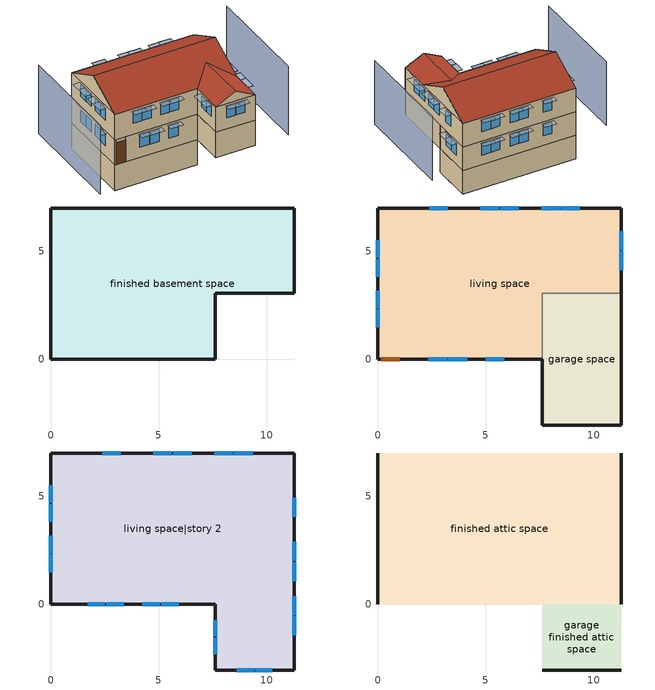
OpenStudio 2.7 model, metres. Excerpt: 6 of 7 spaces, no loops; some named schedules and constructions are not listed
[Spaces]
finished basement space
 floor foundation (FloorFndGrndFinB): 0,0 0,7.01 11.28,7.01 11.28,3.05 7.62,3.05 7.62,0 z-2.44
 wall foundation (WallFndGrndFinB): 0,7.01 0,0 7.62,0 7.62,3.05 11.28,3.05 11.28,7.01 0,7.01 z-2.44:0
garage space
 floor foundation (FloorFndGrndUnfinSlab): 7.62,-3.05 7.62,3.05 11.28,3.05 11.28,-3.05 z0
 wall outside (WallExtUninsUnfin): 7.62,0 7.62,-3.05 11.28,-3.05 11.28,3.05 z0:2.44
 wall to living space (WallIntFinInsUnfin Reversed): 11.28,3.05 7.62,3.05 7.62,0 z0:2.44
living space
 floor to finished basement space (FloorFinUninsFin): 0,0 0,7.01 11.28,7.01 11.28,3.05 7.62,3.05 7.62,0 z0
 wall outside (WallExtInsFin): 11.28,3.05 11.28,7.01 0,7.01 0,0 0.13,0 1.05,0 7.62,0 z0:2.44
 window (WindowConstruction): 2.34,0 3.21,0 / 3.27,0 4.14,0 / 5,0 5.86,0 / 9.35,7.01 8.49,7.01 / 8.43,7.01 7.57,7.01 / 6.53,7.01 5.67,7.01 / 5.61,7.01 4.75,7.01 / 3.25,7.01 2.39,7.01 z0.98:2.13; 0,5.52 0,4.7 / 0,4.64 0,3.83 / 0,3.18 0,2.37 / 0,2.31 0,1.49 z1.05:2.13; 11.28,4.12 11.28,5 / 11.28,5.06 11.28,5.94 z0.96:2.13
 door (Door): 0.15,0 1.02,0 z0:2.13
living space|story 2
 floor to garage space (FloorFinInsUnfin): 11.28,3.05 11.28,-3.05 7.62,-3.05 7.62,3.05 z2.44
 floor to living space (FloorFinUninsFin): 11.28,7.01 11.28,3.05 7.62,3.05 7.62,0 0,0 0,7.01 z2.44
 wall outside (WallExtInsFin): 0,7.01 0,0 7.62,0 7.62,-3.05 11.28,-3.05 11.28,7.01 0,7.01 z2.44:4.88
 window (WindowConstruction): 1.7,0 2.51,0 / 2.57,0 3.38,0 / 4.24,0 5.05,0 / 5.11,0 5.92,0 / 0,5.52 0,4.7 / 0,4.64 0,3.83 / 0,3.18 0,2.37 / 0,2.31 0,1.49 z3.49:4.57; 8.62,-3.05 9.42,-3.05 / 9.48,-3.05 10.27,-3.05 z3.51:4.57; 9.35,7.01 8.49,7.01 / 8.43,7.01 7.57,7.01 / 6.53,7.01 5.67,7.01 / 5.61,7.01 4.75,7.01 / 3.25,7.01 2.39,7.01 z3.42:4.57; 7.62,-0.73 7.62,-1.49 / 7.62,-1.55 7.62,-2.31 z3.56:4.57; 11.28,-1.45 11.28,-0.56 / 11.28,-0.5 11.28,0.38 / 11.28,1.07 11.28,1.95 / 11.28,2.01 11.28,2.9 / 11.28,4.05 11.28,4.94 z3.39:4.57
finished attic space
 floor to living space|story 2 (FloorFinUninsFin): 11.28,7.01 11.28,0 0,0 0,7.01 z4.88
 wall outside (WallExtInsFin): 0,3.51,6.63 0,7.01,4.88 0,0,4.88; 11.28,3.51,6.63 11.28,0,4.88 11.28,7.01,4.88
 roof outside (RoofFinInsExt): 0,3.51,6.63 11.28,3.51,6.63 11.28,7.01,4.88 0,7.01,4.88; 0,3.51,6.63 0,0,4.88 7.62,0,4.88 9.45,1.83,5.79 11.28,0,4.88 11.28,3.51,6.63
garage finished attic space
 floor to living space|story 2 (FloorFinUninsFin): 7.62,-3.05 7.62,0 11.28,0 11.28,-3.05 z4.88
 wall outside (WallExtInsFin): 7.62,-3.05,4.88 11.28,-3.05,4.88 9.45,-3.05,5.79
 roof outside (RoofFinInsExt): 7.62,0,4.88 7.62,-3.05,4.88 9.45,-3.05,5.79 9.45,1.83,5.79; 11.28,0,4.88 9.45,1.83,5.79 9.45,-3.05,5.79 11.28,-3.05,4.88
shading: -3.05,7.01 -3.05,-3.05 / 14.33,-3.05 14.33,7.01 z0:6.63; 6.07,0 4.96,0 4.96,-0.61 6.07,-0.61 z4.72; 0,3.68 0,4.8 -0.61,4.8 -0.61,3.68 z4.72; 4.29,0 3.12,0 3.12,-0.61 4.29,-0.61 z2.29; 3.36,0 2.19,0 2.19,-0.61 3.36,-0.61 z2.29; 6.02,0 4.84,0 4.84,-0.61 6.02,-0.61 z2.29; 2.66,0 1.55,0 1.55,-0.61 2.66,-0.61 z4.72; 9.57,-3.05 8.47,-3.05 8.47,-3.66 9.57,-3.66 z4.72; 5.2,0 4.09,0 4.09,-0.61 5.2,-0.61 z4.72; 3.53,0 2.42,0 2.42,-0.61 3.53,-0.61 z4.72; 10.43,-3.05 9.33,-3.05 9.33,-3.66 10.43,-3.66 z4.72; 7.62,-1.65 7.62,-0.58 7.01,-0.58 7.01,-1.65 z4.72; 4.59,7.01 5.76,7.01 5.76,7.62 4.59,7.62 z2.29; 8.34,7.01 9.5,7.01 9.5,7.62 8.34,7.62 z2.29; 7.41,7.01 8.58,7.01 8.58,7.62 7.41,7.62 z2.29; 5.52,7.01 6.68,7.01 6.68,7.62 5.52,7.62 z2.29; 0,1.34 0,2.46 -0.61,2.46 -0.61,1.34 z4.72; 2.24,7.01 3.4,7.01 3.4,7.62 2.24,7.62 z2.29; 11.28,6.09 11.28,4.91 11.89,4.91 11.89,6.09 z2.29; 8.34,7.01 9.5,7.01 9.5,7.62 8.34,7.62 z4.72; 7.41,7.01 8.58,7.01 8.58,7.62 7.41,7.62 z4.72; 11.28,5.09 11.28,3.9 11.89,3.9 11.89,5.09 z4.72; 2.24,7.01 3.4,7.01 3.4,7.62 2.24,7.62 z4.72; 5.52,7.01 6.68,7.01 6.68,7.62 5.52,7.62 z4.72; 4.59,7.01 5.76,7.01 5.76,7.62 4.59,7.62 z4.72; 0,4.55 0,5.67 -0.61,5.67 -0.61,4.55 z2.29; 0,3.68 0,4.8 -0.61,4.8 -0.61,3.68 z2.29; 0,2.21 0,3.33 -0.61,3.33 -0.61,2.21 z2.29; 0,1.34 0,2.46 -0.61,2.46 -0.61,1.34 z2.29; 0,4.55 0,5.67 -0.61,5.67 -0.61,4.55 z4.72; 0,2.21 0,3.33 -0.61,3.33 -0.61,2.21 z4.72; 7.62,-2.47 7.62,-1.4 7.01,-1.4 7.01,-2.47 z4.72; 11.28,5.15 11.28,3.97 11.89,3.97 11.89,5.15 z2.29; 11.28,-0.41 11.28,-1.6 11.89,-1.6 11.89,-0.41 z4.72; 11.28,0.53 11.28,-0.66 11.89,-0.66 11.89,0.53 z4.72; 11.28,2.1 11.28,0.91 11.89,0.91 11.89,2.1 z4.72; 11.28,3.05 11.28,1.86 11.89,1.86 11.89,3.05 z4.72
[Building]
Building 1: North Axis {deg}=22.5; Standards Number of Stories=4; Standards Number of Above Ground Stories=3; Standards Building Type=singlefamilydetached; Standards Number of Living Units=1
[Site]
Denver Intl Ap_CO_USA: Latitude {deg}=39.83; Longitude {deg}=-104.65; Time Zone {hr}=-7; Elevation {m}=1650; Terrain=Suburbs
[ClimateZones]
Climate Zone Institution Name 2=Building America; Climate Zone Document Year 2=0; Climate Zone Value 2=Cold
[Site:WaterMainsTemperature]
Calculation Method=Correlation; Annual Average Outdoor Air Temperature {C}=10.8753; Maximum Difference In Monthly Average Outdoor Air Temperatures {deltaC}=23.1524
[Site:GroundTemperature:Deep]
10.8753, 10.8753, 10.8753, 10.8753, 10.8753, 10.8753, 10.8753, 10.8753, 10.8753, 10.8753, 10.8753, 10.8753
[Material] Roughness=Rough
Name | Thickness {m} | Conductivity {W/m-K} | Density {kg/m3} | Specific Heat {J/kg-K} | Thermal Absorptance | Solar Absorptance | Visible Absorptance
Asphalt Shingles, Medium | 0.009525 | 0.162714 | 1121.4 | 1465.45 | 0.91 | 0.85 | 0.85
RoofSheathing | 0.01905 | 0.115458 | 512.64 | 1214.23
RoofIns | 0.23495 | 0.0475588 | 78.34581 | 1123.46
Drywall 0.5 in. | 0.0127 | 0.160291 | 801 | 837.4 | 0.9 | 0.5 | 0.1
FoundationIntVertIns | 0.00233153 | 0.029427 | 32.04 | 1214.23
FoundationExtVertIns | 0.051816 | 0.029427 | 32.04 | 1214.23
Concrete 8.0 in. | 0.2032 | 1.31141 | 2242.8 | 837.4 | 0.9
Concrete 4.0 in. | 0.1016 | 1.31141 | 2242.8 | 837.4 | 0.9
FloorIns | 0.1397 | 0.0489548 | 106.365 | 1151.69
Wood Floor | 0.015875 | 0.115458 | 544.68 | 1214.23
Floor Covering | 0.0127 | 0.0433444 | 54.468 | 1339.84 | 0.9 | 0.9
FloorFinStudAndAirFloor | 0.1397 | 0.557395 | 67.691 | 1210.98
Vinyl, Light | 0.009525 | 0.089435 | 177.822 | 1046.75 | 0.9 | 0.3 | 0.3
WallSheathing | 0.0127 | 0.115458 | 512.64 | 1214.23
WallStudAndCavity | 0.0889 | 0.054245 | 162.403 | 1178.92
WallStudAndCavity 1 | 0.0889 | 0.0548529 | 162.403 | 1178.92
WallStudAndCavity 2 | 0.0889 | 0.393744 | 83.0341 | 1211.67
DoorMaterial | 0.04445 | 0.0612267 | 512.64 | 1214.23
[Construction]
RoofFinInsExt: Asphalt Shingles, Medium, RoofSheathing, RoofIns, Drywall 0.5 in.
WallFndGrndFinB: Concrete 8.0 in.
FloorFndGrndFinB; FloorFndGrndUnfinSlab: Concrete 4.0 in.
FootingConstruction: FootingMaterial
FloorFinInsUnfin: FloorIns, RoofSheathing, Wood Floor, Floor Covering
FloorFinUninsFin: Drywall 0.5 in., FloorFinStudAndAirFloor, RoofSheathing, Wood Floor, Floor Covering
WallExtInsFin: Vinyl, Light, WallSheathing, WallStudAndCavity, Drywall 0.5 in.
WallIntFinInsUnfin Reversed: WallStudAndCavity 1, WallSheathing
WallExtUninsUnfin: Vinyl, Light, WallSheathing, WallStudAndCavity 2
WindowConstruction: WindowMaterial
Door: DoorMaterial
[WindowMaterial:Shade]
CoolingShade: Solar Transmittance=0.999; Solar Reflectance=0.00099; Visible Transmittance=0.999; Visible Reflectance=0.00099; Thermal Hemispherical Emissivity=1e-005; Thermal Transmittance=0.999; Thickness {m}=0.0001; Conductivity {W/m-K}=10000; Shade to Glass Distance {m}=0.001; Top Opening Multiplier=0; Bottom Opening Multiplier=0; Left-Side Opening Multiplier=0; Right-Side Opening Multiplier=0; Airflow Permeability=0
[WindowMaterial:SimpleGlazingSystem]
WindowMaterial: U-Factor {W/m2-K}=2.10086; Solar Heat Gain Coefficient=0.21
[ThermalZone] Use Ideal Air Loads=No
living zone: Thermostat=living zone temperature setpoint
garage zone: 
finished basement zone: Thermostat=finished basement zone temperature setpoint
res ds_1 ret air zone: Volume {m3}=6.86783
[Space]
Name | Space Type | Thermal Zone | Building Unit
garage space | Space Type 1 | garage zone
living space; living space|story 2; finished attic space; garage finished attic space | Space Type 2 | living zone | unit 1
finished basement space | Space Type 3 | finished basement zone | unit 1
res ds_1 ret air space |  | res ds_1 ret air zone
[SpaceType]
Name | Standards Space Type
Space Type 1 | garage
Space Type 2 | living
Space Type 3 | finished basement
[BuildingUnit]
unit 1: Building Unit Type=Residential
[People:Definition] Number of People Calculation Method=People; Fraction Radiant=0.319734; Sensible Heat Fraction=0.573; Carbon Dioxide Generation Rate {m3/s-W}=0; Enable ASHRAE 55 Comfort Warnings=No; Mean Radiant Temperature Calculation Type=ZoneAveraged
Name | Number of People {people}
residential occupants|finished attic space | 0.66
residential occupants|living space; residential occupants|finished basement space | 0.566933
residential occupants|living space|story 2 | 0.753067
residential occupants|garage finished attic space | 0.093067
[People] Number of People Schedule=residential occupants schedule; Activity Level Schedule=Schedule Ruleset 1; Multiplier=1
Name | People Definition | Space or SpaceType
residential occupants|finished attic space | residential occupants|finished attic space | finished attic space
residential occupants|living space | residential occupants|living space | living space
residential occupants|living space|story 2 | residential occupants|living space|story 2 | living space|story 2
residential occupants|finished basement space | residential occupants|finished basement space | finished basement space
residential occupants|garage finished attic space | residential occupants|garage finished attic space | garage finished attic space
[Foundation:Kiva] Wall Height Above Grade {m}=0.2032; Wall Depth Below Slab {m}=0.2032
Name | Interior Vertical Insulation Material | Interior Vertical Insulation Depth {m} | Exterior Vertical Insulation Material | Exterior Vertical Insulation Depth {m} | Footing Wall Construction
Foundation Kiva 1 | FoundationIntVertIns | 2.4384 | FoundationExtVertIns | 2.4384
Foundation Kiva 2 |  |  |  |  | FootingConstruction
[Foundation:Kiva:Settings]
Soil Conductivity {W/m-K}=1.731; Soil Density {kg/m3}=1842.3; Soil Specific Heat {J/kg-K}=418.7; Ground Solar Absorptivity=0.9; Ground Thermal Absorptivity=0.9; Ground Surface Roughness {m}=0.03; Far-Field Width {m}=40; Deep-Ground Boundary Condition=ZeroFlux; Deep-Ground Depth {m}=40; Minimum Cell Dimension {m}=0.02; Maximum Cell Growth Coefficient=1.5; Simulation Timestep=Hourly
[SurfaceProperty:ExposedFoundationPerimeter] Exposed Perimeter Calculation Method=TotalExposedPerimeter
Name | Total Exposed Perimeter {m}
Surface 28 | 29.8704
Surface 1 | 12.8016
[InternalMass:Definition] Design Level Calculation Method=SurfaceArea
Name | Construction | Surface Area {m2}
finished attic space Partition | WallIntFinUninsFin | 79.0605
living space Partition; finished basement space Partition | WallIntFinUninsFin | 67.9121
living space|story 2 Partition | WallIntFinUninsFin | 90.2089
garage finished attic space Partition | WallIntFinUninsFin | 11.1484
residential furniture mass garage space | residential furniture construction garage space | 2.22967
residential furniture mass finished attic space | residential furniture construction finished attic space | 31.6242
residential furniture mass living space | residential furniture construction living space | 27.1648
residential furniture mass finished basement space | residential furniture construction finished basement space | 27.1648
residential furniture mass living space|story 2 | residential furniture construction living space|story 2 | 36.0835
residential furniture mass garage finished attic space | residential furniture construction garage finished attic space | 4.45935
[InternalMass] Multiplier=1
Name | Internal Mass Definition | Space or SpaceType
finished attic space Partition | finished attic space Partition | finished attic space
living space Partition | living space Partition | living space
finished basement space Partition | finished basement space Partition | finished basement space
living space|story 2 Partition | living space|story 2 Partition | living space|story 2
garage finished attic space Partition | garage finished attic space Partition | garage finished attic space
residential furniture mass garage space | residential furniture mass garage space | garage space
residential furniture mass finished attic space | residential furniture mass finished attic space | finished attic space
residential furniture mass living space | residential furniture mass living space | living space
residential furniture mass finished basement space | residential furniture mass finished basement space | finished basement space
residential furniture mass living space|story 2 | residential furniture mass living space|story 2 | living space|story 2
residential furniture mass garage finished attic space | residential furniture mass garage finished attic space | garage finished attic space
[ShadingControl]
WindowShadingControl: Shading Type=InteriorShade; Shading Device Material=CoolingShade; Shading Control Type=OnIfScheduleAllows; Schedule=Window shading schedule; Shading Control Is Scheduled=Yes
[WaterUse:Equipment:Definition]
Name | Peak Flow Rate {m3/s} | Target Temperature Schedule
residential shower | 0.000274695 | residential shower temperature schedule
residential sink | 0.000212399 | residential sink temperature schedule
residential bath | 0.000429619 | residential bath temperature schedule
residential dishwasher | 6.66818e-05 | residential dishwasher temperature schedule
[OtherEquipment:Definition] Design Level Calculation Method=EquipmentLevel
Name | Design Level {W} | Fraction Latent | Fraction Radiant | Fraction Lost
residential shower | 7899.46 | 0.487197 | 0 | 0
residential sink | 2132.88 | 0.312222 | 0 | 0
residential bath | 6337.27 | 0 | 0 | 0
residential hot water distribution | 99.0622 | 0 | 0 | 0
residential range gas | 375.952 | 0.2 | 0.18 | 0.5
residential clothes dryer gas | 195712 | 0.05 | 0.06 | 0.85
res ds_1 sup s lk to lv equip; res ds_1 sup lat lk to lv equip; res ds_1 sup d cn to lv equip; res ds_1 sup d cn to ah equip; res ds_1 ret d cn to pl equip; res ds_1 ret d cn to ah equip; res ds_1 sup s lk to ah equip; res ds_1 sup lat lk to ah equip; res ds_1 ret s lk equip; res ds_1 ret lat lk equip | 0
[OtherEquipment]
Name | Other Equipment Definition | Space or SpaceType | Schedule | Fuel Type
residential shower | residential shower | finished attic space | residential shower schedule
residential sink | residential sink | finished attic space | residential sink schedule
residential bath | residential bath | finished attic space | residential bath schedule
residential hot water distribution | residential hot water distribution | finished attic space | residential hot water distribution schedule
residential range gas | residential range gas | finished attic space | residential range gas|false schedule | NaturalGas
residential clothes dryer gas | residential clothes dryer gas | finished attic space | residential clothes dryer gas schedule | NaturalGas
res ds_1 sup s lk to lv equip | res ds_1 sup s lk to lv equip | finished attic space | Always On Discrete | None
res ds_1 sup lat lk to lv equip | res ds_1 sup lat lk to lv equip | finished attic space | Always On Discrete | None
res ds_1 sup d cn to lv equip | res ds_1 sup d cn to lv equip | finished attic space | Always On Discrete | None
res ds_1 sup d cn to ah equip | res ds_1 sup d cn to ah equip | garage space | Always On Discrete | None
res ds_1 ret d cn to pl equip | res ds_1 ret d cn to pl equip | res ds_1 ret air space | Always On Discrete | None
res ds_1 ret d cn to ah equip | res ds_1 ret d cn to ah equip | garage space | Always On Discrete | None
res ds_1 sup s lk to ah equip | res ds_1 sup s lk to ah equip | garage space | Always On Discrete | None
res ds_1 sup lat lk to ah equip | res ds_1 sup lat lk to ah equip | garage space | Always On Discrete | None
res ds_1 ret s lk equip | res ds_1 ret s lk equip | res ds_1 ret air space | Always On Discrete | None
res ds_1 ret lat lk equip | res ds_1 ret lat lk equip | res ds_1 ret air space | Always On Discrete | None
[GroundHeatExchanger:Vertical]
residential gshp vert bore exchanger: Maximum Flow Rate {m3/s}=0.0033; Number of Bore Holes=120; Bore Hole Length {m}=76.2; Bore Hole Radius {m}=0.0635; Ground Thermal Conductivity {W/m-K}=1.0386; Ground Thermal Heat Capacity {J/m3-K}=1.93558e+06; Ground Temperature {C}=10.8753; Design Flow Rate {m3/s}=0.0033; Grout Thermal Conductivity {W/m-K}=0.6924; Pipe Thermal Conductivity {W/m-K}=0.39813; Pipe Out Diameter {m}=0.02667; U-Tube Distance {m}=0.0245389; Pipe Thickness {m}=0.0024257; Maximum Length of Simulation=1; G-Function Reference Ratio=0.0005; G-Function Ln(T/Ts) Value 1=-15.2996; G-Function G Value 1=-0.348322; G-Function Ln(T/Ts) Value 2=-14.201; G-Function G Value 2=0.022208; G-Function Ln(T/Ts) Value 3=-13.2202; G-Function G Value 3=0.412345; G-Function Ln(T/Ts) Value 4=-12.2086; G-Function G Value 4=0.867498; G-Function Ln(T/Ts) Value 5=-11.1888; G-Function G Value 5=1.357839; G-Function Ln(T/Ts) Value 6=-10.1816; G-Function G Value 6=1.852024; G-Function Ln(T/Ts) Value 7=-9.1815; G-Function G Value 7=2.345656; G-Function Ln(T/Ts) Value 8=-8.6809; G-Function G Value 8=2.593958; G-Function Ln(T/Ts) Value 9=-8.5; G-Function G Value 9=2.679; G-Function Ln(T/Ts) Value 10=-7.8; G-Function G Value 10=3.023; G-Function Ln(T/Ts) Value 11=-7.2; G-Function G Value 11=3.32; G-Function Ln(T/Ts) Value 12=-6.5; G-Function G Value 12=3.681; G-Function Ln(T/Ts) Value 13=-5.9; G-Function G Value 13=4.071; G-Function Ln(T/Ts) Value 14=-5.2; G-Function G Value 14=4.828; G-Function Ln(T/Ts) Value 15=-4.5; G-Function G Value 15=6.253; G-Function Ln(T/Ts) Value 16=-3.963; G-Function G Value 16=7.894; G-Function Ln(T/Ts) Value 17=-3.27; G-Function G Value 17=11.82; G-Function Ln(T/Ts) Value 18=-2.864; G-Function G Value 18=15.117; G-Function Ln(T/Ts) Value 19=-2.577; G-Function G Value 19=18.006; G-Function Ln(T/Ts) Value 20=-2.171; G-Function G Value 20=22.887; G-Function Ln(T/Ts) Value 21=-1.884; G-Function G Value 21=26.924; G-Function Ln(T/Ts) Value 22=-1.191; G-Function G Value 22=38.004; G-Function Ln(T/Ts) Value 23=-0.497; G-Function G Value 23=49.919; G-Function Ln(T/Ts) Value 24=-0.274; G-Function G Value 24=53.407; G-Function Ln(T/Ts) Value 25=-0.051; G-Function G Value 25=56.632; G-Function Ln(T/Ts) Value 26=0.196; G-Function G Value 26=59.825; G-Function Ln(T/Ts) Value 27=0.419; G-Function G Value 27=62.349; G-Function Ln(T/Ts) Value 28=0.642; G-Function G Value 28=64.524; G-Function Ln(T/Ts) Value 29=0.873; G-Function G Value 29=66.412; G-Function Ln(T/Ts) Value 30=1.112; G-Function G Value 30=67.993; G-Function Ln(T/Ts) Value 31=1.335; G-Function G Value 31=69.162; G-Function Ln(T/Ts) Value 32=1.679; G-Function G Value 32=70.476; G-Function Ln(T/Ts) Value 33=2.028; G-Function G Value 33=71.361; G-Function Ln(T/Ts) Value 34=2.275; G-Function G Value 34=71.79; G-Function Ln(T/Ts) Value 35=3.003; G-Function G Value 35=72.511
[ThermostatSetpoint:DualSetpoint] Heating Setpoint Temperature Schedule=residential heating setpoint; Cooling Setpoint Temperature Schedule=residential cooling setpoint
living zone temperature setpoint; finished basement zone temperature setpoint
[ElectricEquipment:Definition] Design Level Calculation Method=EquipmentLevel
Name | Design Level {W} | Fraction Latent | Fraction Radiant | Fraction Lost
residential ceiling fan non benchmark equip | 0 | 0 | 0.558 | 0.07
residential ceiling fan benchmark|finished attic space | 13.0966 | 0 | 0.558 | 0.07
residential ceiling fan benchmark|living space; residential ceiling fan benchmark|finished basement space | 11.2499 | 0 | 0.558 | 0.07
residential ceiling fan benchmark|living space|story 2 | 14.9434 | 0 | 0.558 | 0.07
residential ceiling fan benchmark|garage finished attic space | 1.84676 | 0 | 0.558 | 0.07
residential refrigerator | 65.0889 | 0 | 0 | 0
residential range electric | 35.9069 | 0.3 | 0.24 | 0.3
[ElectricEquipment]
Name | Electric Equipment Definition | Space or SpaceType | Schedule
residential ceiling fan non benchmark equip | residential ceiling fan non benchmark equip | finished attic space | residential ceiling fan master
residential ceiling fan benchmark|finished attic space | residential ceiling fan benchmark|finished attic space | finished attic space | residential ceiling fan benchmark|finished attic space schedule
residential ceiling fan benchmark|living space | residential ceiling fan benchmark|living space | living space | residential ceiling fan benchmark|finished attic space schedule
residential ceiling fan benchmark|living space|story 2 | residential ceiling fan benchmark|living space|story 2 | living space|story 2 | residential ceiling fan benchmark|finished attic space schedule
residential ceiling fan benchmark|finished basement space | residential ceiling fan benchmark|finished basement space | finished basement space | residential ceiling fan benchmark|finished attic space schedule
residential ceiling fan benchmark|garage finished attic space | residential ceiling fan benchmark|garage finished attic space | garage finished attic space | residential ceiling fan benchmark|finished attic space schedule
residential refrigerator | residential refrigerator | finished attic space | residential refrigerator schedule
residential range electric | residential range electric | finished attic space | residential range gas|false schedule
residential dishwasher | residential dishwasher | finished attic space | residential dishwasher schedule
residential clothes washer | residential clothes washer | finished attic space | residential clothes washer schedule
residential clothes dryer electric | residential clothes dryer electric | finished attic space | residential clothes dryer gas schedule
residential misc plug loads|finished attic space | residential misc plug loads|finished attic space | finished attic space | residential misc plug loads schedule
residential misc plug loads|living space | residential misc plug loads|living space | living space | residential misc plug loads schedule
residential misc plug loads|living space|story 2 | residential misc plug loads|living space|story 2 | living space|story 2 | residential misc plug loads schedule
residential misc plug loads|finished basement space | residential misc plug loads|finished basement space | finished basement space | residential misc plug loads schedule
residential misc plug loads|garage finished attic space | residential misc plug loads|garage finished attic space | garage finished attic space | residential misc plug loads schedule
res infil_1 house fan | res infil_1 house fan | finished attic space | Always On Discrete
res infil_1 range fan | res infil_1 range fan | finished attic space | Always On Discrete
res infil_1 bath fan | res infil_1 bath fan | finished attic space | Always On Discrete
[Lights] Schedule=residential lighting schedule; Fraction Replaceable=1
Name | Lights Definition | Space or SpaceType
residential lighting finished attic space | residential lighting finished attic space | finished attic space
residential lighting living space | residential lighting living space | living space
residential lighting living space|story 2 | residential lighting living space|story 2 | living space|story 2
residential lighting finished basement space | residential lighting finished basement space | finished basement space
residential lighting garage finished attic space | residential lighting garage finished attic space | garage finished attic space
residential lighting garage space | residential lighting garage space | garage space
[Exterior:Lights]
residential lighting exterior: Exterior Lights Definition=residential lighting exterior; Schedule=residential lighting schedule
[SpaceInfiltration:EffectiveLeakageArea]
res infil|garage space: Space or SpaceType=garage space; Schedule=Always On Discrete; Effective Air Leakage Area {cm2}=75.4291; Stack Coefficient=0.000129067; Wind Coefficient=4.38083e-05
[SpaceInfiltration:DesignFlowRate] Space or SpaceType=finished attic space; Schedule=Always On Discrete; Design Flow Rate Calculation Method=Flow/Space; Design Flow Rate {m3/s}=0
res nv_1 flow; res infil_1 flow
[ZoneMixing] Schedule=Always On Continuous; Design Flow Rate Calculation Method=Flow/Zone; Design Flow Rate {m3/s}=0
Name | Zone | Source Zone
res ds_1 ah to liv mix | living zone | garage zone
res ds_1 liv to ah mix | garage zone | living zone
